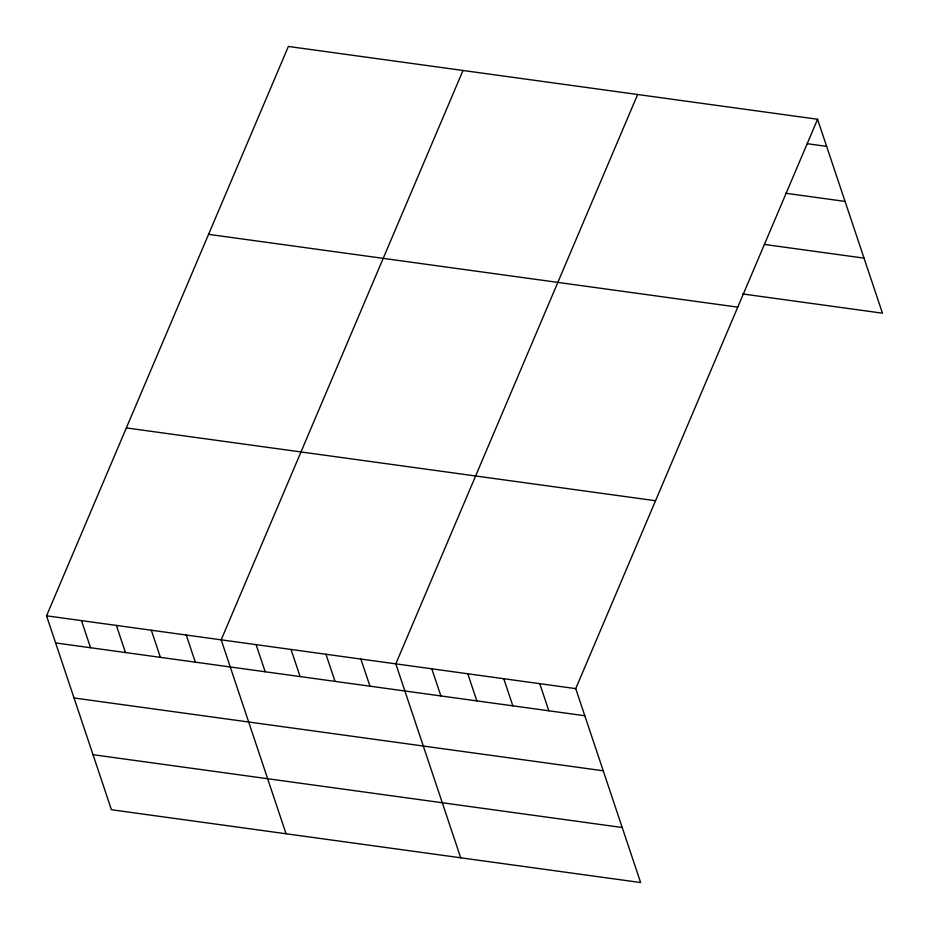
<?xml version="1.0" encoding="UTF-8"?>
<svg xmlns="http://www.w3.org/2000/svg" width="929" height="929" viewBox="0 0 929 929"><rect width="100%" height="100%" fill="white"/><g stroke="black" fill="none" stroke-linecap="round" stroke-linejoin="round"><path stroke-width="1.39" d="M817.566 119.26L575.736 688.621L640.627 882.55L111.434 809.74L46.543 615.811L288.373 46.45L817.566 119.26L882.457 313.189L742.666 293.947M463.002 70.476L221.183 639.837L286.062 833.766M637.642 94.503L395.812 663.863L460.703 857.792M807.266 143.716L826.647 146.376M785.551 193.232L845.065 201.419M764.381 244.432L864.04 258.134M208.572 234.34L737.765 307.151M126.344 427.921L655.549 500.731M46.543 615.811L575.736 688.621M55.624 642.938L584.817 715.748M74.041 697.981L603.235 770.791M93.016 754.696L622.209 827.507M539.761 683.674L548.83 710.79M503.773 678.716L512.843 705.843M467.786 673.769L476.856 700.896M431.799 668.822L440.88 695.937M360.882 659.067L369.963 686.183M325.963 654.26L335.032 681.375M291.032 649.452L300.113 676.579M256.102 644.645L265.183 671.772M186.253 635.041L195.322 662.156M151.322 630.234L160.403 657.36M116.392 625.426L125.473 652.553M81.473 620.618L90.543 647.745"/></g></svg>
